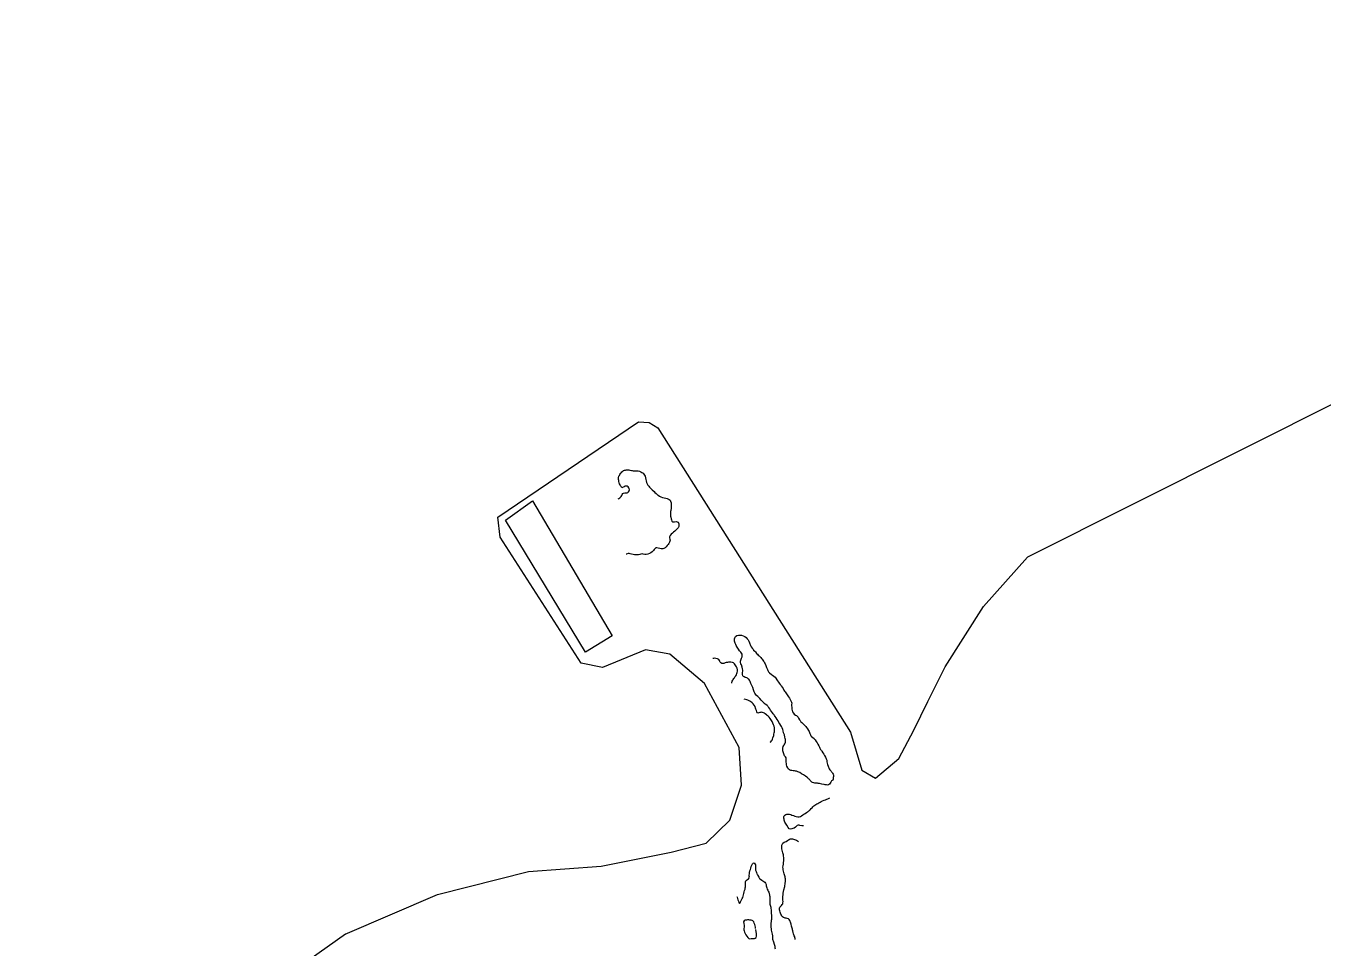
# Model space of a CAD drawing. Header units: metres. Extents: x 479526 to 481925, y 6484265 to 6487890.
# Drawn here: x 481205.9 to 481359.6, y 6487122.1 to 6487231.5 of the extents above; entities that cross this region are included whole.
import ezdxf

# ---------------------------------------------------------------- set-up
doc = ezdxf.new("R2010")
doc.units = ezdxf.units.M
doc.header["$LTSCALE"] = 0.5
doc.header["$MEASUREMENT"] = 0
for name, color, linetype in [('ISOJOONED', 7, 'CONTINUOUS'), ('isookk', 7, 'CONTINUOUS'), ('maa', 7, 'CONTINUOUS')]:
    doc.layers.add(name, color=color, linetype=linetype)

# ---------------------------------------------------------------- blocks, each defined once
blk = doc.blocks.new('maa2')
at = {"layer": 'ISOJOONED', "color": 3, "ltscale": 5, "flags": 128}
blk.add_lwpolyline([(481243.78, 6487123.79), (481254.71, 6487128.52), (481265.49, 6487131.23), (481274.09, 6487131.88), (481282.39, 6487133.52), (481286.55, 6487134.58), (481289.32, 6487137.33), (481290.73, 6487141.47), (481290.45, 6487145.92), (481286.34, 6487153.54), (481282.21, 6487157.01), (481279.34, 6487157.53), (481274.24, 6487155.41), (481271.73, 6487155.92), (481262.12, 6487170.89), (481261.84, 6487173.24), (481278.51, 6487184.55), (481279.76, 6487184.47), (481280.81, 6487183.85), (481303.62, 6487147.75), (481304.96, 6487143.26), (481306.61, 6487142.28), (481309.35, 6487144.61), (481311.12, 6487148), (481312.8, 6487151.4), (481314.86, 6487155.48), (481319.38, 6487162.67), (481324.61, 6487168.51)], dxfattribs=at)
at = {"layer": 'ISOJOONED', "color": 5, "ltscale": 5, "flags": 128}
blk.add_lwpolyline([(481262.76, 6487172.88), (481265.96, 6487175.19), (481275.39, 6487159.16), (481272.22, 6487157.24), (481262.76, 6487172.88)], dxfattribs=at)

msp = doc.modelspace()

# ---------------------------------------------------------------- linework, layer by layer
at = {"layer": 'isookk', "color": 1, "elevation": -1.5}
for points in [[(481276.1159, 6487175.413), (481276.1901, 6487175.4524), (481276.3103, 6487175.5455), (481276.4492, 6487175.699), (481276.5244, 6487175.8104), (481276.5908, 6487175.928), (481276.6454, 6487176.0508), (481276.7459, 6487176.1098), (481276.8829, 6487176.1223), (481277.0205, 6487176.1261), (481277.1574, 6487176.1415), (481277.2546, 6487176.176), (481277.3331, 6487176.2424), (481277.4016, 6487176.3595), (481277.4377, 6487176.4912), (481277.417, 6487176.6411), (481277.3657, 6487176.744), (481277.2856, 6487176.8264), (481277.1536, 6487176.9045), (481277.0502, 6487176.9332), (481276.9455, 6487176.9212), (481276.8185, 6487176.8604), (481276.638, 6487176.7499), (481276.5354, 6487176.7358), (481276.4427, 6487176.8666), (481276.3815, 6487176.9801), (481276.3267, 6487177.0967), (481276.2764, 6487177.2153), (481276.2322, 6487177.3364), (481276.1957, 6487177.4601), (481276.1688, 6487177.5863), (481276.1532, 6487177.7143), (481276.1496, 6487177.8435), (481276.1638, 6487177.9695), (481276.1999, 6487178.0908), (481276.2529, 6487178.206), (481276.3173, 6487178.3152), (481276.3911, 6487178.4181), (481276.472, 6487178.5155), (481276.5595, 6487178.6072), (481276.6541, 6487178.6914), (481276.758, 6487178.7644), (481276.8736, 6487178.8161), (481276.9721, 6487178.8337), (481277.0722, 6487178.8426), (481277.2733, 6487178.847), (481277.3736, 6487178.8424), (481277.4739, 6487178.8333), (481277.6719, 6487178.7986), (481277.7702, 6487178.7778), (481277.8803, 6487178.755), (481278.1441, 6487178.7544), (481278.3347, 6487178.7446), (481278.4907, 6487178.723), (481278.6442, 6487178.6856), (481278.7919, 6487178.6301), (481278.9302, 6487178.5537), (481279.0542, 6487178.4557), (481279.1599, 6487178.3381), (481279.2921, 6487178.0995), (481279.3481, 6487177.9171), (481279.3854, 6487177.73), (481279.4217, 6487177.5427), (481279.4747, 6487177.3587), (481279.5524, 6487177.1875), (481279.6312, 6487177.0566), (481279.7212, 6487176.9333), (481279.8192, 6487176.8164), (481279.9225, 6487176.704), (481280.1363, 6487176.4864), (481280.3525, 6487176.2712), (481280.4606, 6487176.1635), (481280.6035, 6487176.0508), (481280.7501, 6487175.9065), (481280.8307, 6487175.836), (481280.9929, 6487175.7263), (481281.1722, 6487175.6477), (481281.3612, 6487175.5967), (481281.5525, 6487175.555), (481281.7425, 6487175.5072), (481281.9285, 6487175.4458), (481282.0689, 6487175.3888), (481282.1681, 6487175.3366), (481282.2642, 6487175.2516), (481282.3249, 6487175.1363), (481282.3689, 6487174.946), (481282.3817, 6487174.8165), (481282.3866, 6487174.6864), (481282.3855, 6487174.5563), (481282.3681, 6487174.2964), (481282.3357, 6487174.0381), (481282.3169, 6487173.9093), (481282.2999, 6487173.7116), (481282.2997, 6487173.5968), (481282.3066, 6487173.4823), (481282.3202, 6487173.3683), (481282.3402, 6487173.2551), (481282.392, 6487173.0315), (481282.4198, 6487172.9201), (481282.4565, 6487172.791), (481282.5272, 6487172.6988), (481282.6441, 6487172.6867), (481282.7795, 6487172.7083), (481282.965, 6487172.7278), (481283.1035, 6487172.7108), (481283.2216, 6487172.6377), (481283.2977, 6487172.4684), (481283.3111, 6487172.3628), (481283.3128, 6487172.2533), (481283.2833, 6487172.1234), (481283.2034, 6487171.9996), (481283.0805, 6487171.8581), (481282.9489, 6487171.7247), (481282.8129, 6487171.5958), (481282.6746, 6487171.4693), (481282.5363, 6487171.343), (481282.4028, 6487171.2112), (481282.2863, 6487171.0643), (481282.204, 6487170.8958), (481282.1846, 6487170.7781), (481282.2151, 6487170.6388), (481282.2493, 6487170.5051), (481282.2327, 6487170.3926), (481282.1912, 6487170.287), (481282.1022, 6487170.1424), (481282.018, 6487170.02), (481281.9183, 6487169.8735), (481281.8071, 6487169.7353), (481281.6766, 6487169.6155), (481281.5225, 6487169.5277), (481281.3833, 6487169.4905), (481281.2069, 6487169.4856), (481281.0337, 6487169.5205), (481280.8657, 6487169.5746), (481280.6947, 6487169.6195), (481280.5655, 6487169.5934), (481280.456, 6487169.4927), (481280.3759, 6487169.4029), (481280.2983, 6487169.3111), (481280.2187, 6487169.221), (481280.1329, 6487169.1366), (481279.9811, 6487169.0189), (481279.813, 6487168.927), (481279.632, 6487168.863), (481279.4425, 6487168.831), (481279.2503, 6487168.8329), (481279.0612, 6487168.8646), (481278.9338, 6487168.8943), (481278.7937, 6487168.865), (481278.6574, 6487168.8205), (481278.5167, 6487168.7933), (481278.3734, 6487168.789), (481278.23, 6487168.7899), (481278.0429, 6487168.7881), (481277.8661, 6487168.8004), (481277.6941, 6487168.8437), (481277.5297, 6487168.9104), (481277.3999, 6487168.9387), (481277.3004, 6487168.9214), (481277.0888, 6487168.8716), (481277.0638, 6487168.8655)], [(481298.5618, 6487142.3175), (481298.4632, 6487142.4168), (481298.2848, 6487142.5516), (481298.1748, 6487142.6216), (481298.0638, 6487142.6897), (481297.8388, 6487142.8214), (481297.6118, 6487142.9494), (481297.4957, 6487143.0088), (481297.377, 6487143.0626), (481297.2545, 6487143.1078), (481297.1281, 6487143.1406), (481296.9989, 6487143.1592), (481296.8292, 6487143.1728), (481296.7005, 6487143.1899), (481296.5726, 6487143.2184), (481296.4233, 6487143.2806), (481296.2942, 6487143.3783), (481296.195, 6487143.5061), (481296.099, 6487143.7292), (481296.0607, 6487143.8869), (481296.0382, 6487144.0472), (481296.0292, 6487144.213), (481296.0304, 6487144.379), (481296.0302, 6487144.545), (481296.0039, 6487144.7092), (481295.9495, 6487144.8216), (481295.834, 6487144.9549), (481295.7854, 6487145.0477), (481295.6944, 6487145.2995), (481295.6578, 6487145.4085), (481295.6285, 6487145.5199), (481295.6115, 6487145.6338), (481295.6099, 6487145.7492), (481295.6237, 6487145.8637), (481295.6744, 6487146.0455), (481295.7238, 6487146.1527), (481295.7809, 6487146.2557), (481295.8375, 6487146.3589), (481295.8882, 6487146.4657), (481295.9252, 6487146.5775), (481295.9398, 6487146.7201), (481295.9292, 6487146.8625), (481295.9042, 6487147.0029), (481295.8715, 6487147.1417), (481295.7952, 6487147.4166), (481295.7112, 6487147.6891), (481295.6471, 6487147.9059), (481295.5977, 6487148.0837), (481295.5365, 6487148.2579), (481295.4567, 6487148.4245), (481295.3745, 6487148.5591), (481295.2694, 6487148.7274), (481295.1619, 6487148.9033), (481295.0512, 6487149.0862), (481294.9404, 6487149.2689), (481294.8278, 6487149.4505), (481294.71, 6487149.629), (481294.6472, 6487149.7156), (481294.5799, 6487149.7986), (481294.4783, 6487149.9154), (481294.3802, 6487150.0602), (481294.2859, 6487150.2071), (481294.1732, 6487150.3572), (481294.1151, 6487150.4391), (481294.059, 6487150.5222), (481293.9483, 6487150.6897), (481293.8892, 6487150.7708), (481293.824, 6487150.8474), (481293.7477, 6487150.9127), (481293.594, 6487151.0136), (481293.5046, 6487151.0842), (481293.4217, 6487151.1626), (481293.3467, 6487151.2483), (481293.2265, 6487151.3895), (481293.0678, 6487151.5625), (481292.9043, 6487151.7311), (481292.8192, 6487151.8119), (481292.7319, 6487151.8904), (481292.6406, 6487151.9643), (481292.4946, 6487152.0841), (481292.3711, 6487152.2381), (481292.2863, 6487152.3779), (481292.2256, 6487152.5296), (481292.1859, 6487152.6584), (481292.1428, 6487152.786), (481292.0491, 6487153.0385), (481291.9503, 6487153.2892), (481291.844, 6487153.5366), (481291.7477, 6487153.7457), (481291.7, 6487153.8432), (481291.6518, 6487153.9345), (481291.5913, 6487154.0183), (481291.5157, 6487154.0885), (481291.4279, 6487154.1427), (481291.3334, 6487154.1843), (481291.2363, 6487154.2191), (481291.1389, 6487154.2533), (481291.0439, 6487154.294), (481290.9574, 6487154.3504), (481290.8879, 6487154.4417), (481290.8522, 6487154.5892), (481290.8515, 6487154.8167), (481290.8621, 6487154.9679), (481290.8686, 6487155.1197), (481290.8578, 6487155.2713), (481290.8096, 6487155.4474), (481290.7008, 6487155.7298), (481290.6487, 6487155.8718), (481290.6078, 6487156.0177), (481290.5931, 6487156.1693), (481290.6677, 6487156.3933), (481290.7313, 6487156.5409), (481290.7869, 6487156.6921), (481290.817, 6487156.8502), (481290.7966, 6487157), (481290.7298, 6487157.1245), (481290.6561, 6487157.2234), (481290.5003, 6487157.4135), (481290.3519, 6487157.6101), (481290.219, 6487157.8171), (481290.0978, 6487158.0312), (481290.0399, 6487158.1396), (481289.9568, 6487158.3142), (481289.9148, 6487158.4358), (481289.8882, 6487158.5616), (481289.8795, 6487158.6899), (481289.8904, 6487158.818), (481289.9202, 6487158.9305), (481290.0132, 6487159.0951), (481290.165, 6487159.2176), (481290.3522, 6487159.2726), (481290.5473, 6487159.2717), (481290.7392, 6487159.2344), (481290.924, 6487159.1714), (481291.0999, 6487159.0864), (481291.2619, 6487158.978), (481291.3972, 6487158.8371), (481291.4936, 6487158.685), (481291.576, 6487158.5254), (481291.6508, 6487158.3622), (481291.7977, 6487158.0346), (481291.88, 6487157.8747), (481291.9742, 6487157.7215), (481292.0838, 6487157.579), (481292.1592, 6487157.4951), (481292.293, 6487157.3409), (481292.3589, 6487157.2629), (481292.5037, 6487157.0932), (481292.6081, 6487156.987), (481292.7032, 6487156.8952), (481292.8033, 6487156.799), (481292.9987, 6487156.6026), (481293.0902, 6487156.4984), (481293.1748, 6487156.3886), (481293.246, 6487156.2727), (481293.3175, 6487156.1782), (481293.3938, 6487156.0876), (481293.4589, 6487155.9809), (481293.5138, 6487155.8702), (481293.6056, 6487155.6411), (481293.6925, 6487155.4103), (481293.7888, 6487155.1831), (481293.8412, 6487155.0714), (481293.9332, 6487154.9134), (481294.052, 6487154.7748), (481294.2627, 6487154.6006), (481294.4105, 6487154.4939), (481294.5565, 6487154.3846), (481294.6965, 6487154.2674), (481294.7846, 6487154.1687), (481294.9172, 6487153.9636), (481295.0017, 6487153.8244), (481295.0898, 6487153.6875), (481295.1868, 6487153.5567), (481295.3078, 6487153.4184), (481295.3732, 6487153.3397), (481295.4361, 6487153.259), (481295.5539, 6487153.0914), (481295.659, 6487152.9156), (481295.7054, 6487152.8244), (481295.7459, 6487152.7303), (481295.8004, 6487152.6319), (481295.888, 6487152.5238), (481295.978, 6487152.4176), (481296.0575, 6487152.3032), (481296.1973, 6487152.0746), (481296.2959, 6487151.9287), (481296.3938, 6487151.7823), (481296.4877, 6487151.6334), (481296.5751, 6487151.4804), (481296.6496, 6487151.3209), (481296.6812, 6487151.1926), (481296.6633, 6487151.0135), (481296.663, 6487150.8573), (481296.6729, 6487150.7016), (481296.6915, 6487150.4925), (481296.7192, 6487150.3202), (481296.777, 6487150.1554), (481296.8639, 6487150.0042), (481296.9792, 6487149.8736), (481297.1183, 6487149.7685), (481297.2169, 6487149.7137), (481297.3114, 6487149.6462), (481297.4227, 6487149.5128), (481297.4853, 6487149.4153), (481297.6037, 6487149.216), (481297.6665, 6487149.1185), (481297.7679, 6487148.989), (481297.8492, 6487148.9057), (481297.9339, 6487148.8261), (481298.104, 6487148.6679), (481298.2668, 6487148.5018), (481298.343, 6487148.414), (481298.4157, 6487148.3233), (481298.5503, 6487148.1339), (481298.6705, 6487147.9349), (481298.7231, 6487147.8313), (481298.8174, 6487147.604), (481298.8998, 6487147.4216), (481298.9486, 6487147.3341), (481299.0189, 6487147.2381), (481299.174, 6487147.1222), (481299.316, 6487146.9852), (481299.3804, 6487146.9077), (481299.4417, 6487146.8277), (481299.5568, 6487146.6626), (481299.6655, 6487146.4931), (481299.7682, 6487146.3198), (481299.8634, 6487146.1424), (481299.9472, 6487145.9592), (481299.9909, 6487145.8617), (481300.0927, 6487145.6977), (481300.1827, 6487145.5727), (481300.2414, 6487145.4891), (481300.3546, 6487145.3192), (481300.4638, 6487145.1467), (481300.5683, 6487144.9713), (481300.6668, 6487144.7925), (481300.7539, 6487144.6075), (481300.7894, 6487144.5117), (481300.8132, 6487144.412), (481300.8395, 6487144.2433), (481300.8766, 6487144.0798), (481300.9237, 6487143.9192), (481300.9876, 6487143.7258), (481301.0259, 6487143.6134), (481301.0696, 6487143.503), (481301.1225, 6487143.3966), (481301.1875, 6487143.2965), (481301.2639, 6487143.2055), (481301.3343, 6487143.1289), (481301.4008, 6487143.0488), (481301.4625, 6487142.9651), (481301.5185, 6487142.8774), (481301.5673, 6487142.7855), (481301.606, 6487142.6887), (481301.6289, 6487142.5873), (481301.6264, 6487142.4833), (481301.5931, 6487142.3758), (481301.5693, 6487142.1797), (481301.5316, 6487142.0627), (481301.4016, 6487141.9813), (481301.2924, 6487141.8097), (481301.2281, 6487141.6905), (481301.1479, 6487141.5816), (481301.0379, 6487141.5028), (481300.9049, 6487141.4806), (481300.7907, 6487141.4911), (481300.6507, 6487141.5072), (481300.5113, 6487141.5289), (481300.2353, 6487141.586), (481299.9597, 6487141.6449), (481299.8212, 6487141.671), (481299.7158, 6487141.6849), (481299.6096, 6487141.6947), (481299.5035, 6487141.7044), (481299.3977, 6487141.7181), (481299.2929, 6487141.7384), (481299.1464, 6487141.7862), (481299.0569, 6487141.8365), (481298.9389, 6487141.9352), (481298.8686, 6487142.0097), (481298.8009, 6487142.0866), (481298.7321, 6487142.1627), (481298.6593, 6487142.235), (481298.5929, 6487142.291)], [(481290.1732, 6487128.2791), (481290.196, 6487128.2046), (481290.247, 6487128.0428), (481290.3001, 6487127.8817), (481290.3567, 6487127.7219), (481290.42, 6487127.5646), (481290.4797, 6487127.4521), (481290.5799, 6487127.5167), (481290.5955, 6487127.6429), (481290.6727, 6487127.7948), (481290.7928, 6487128.0124), (481290.8592, 6487128.1644), (481290.9171, 6487128.3198), (481290.9676, 6487128.4776), (481291.0118, 6487128.6374), (481291.0514, 6487128.7984), (481291.0896, 6487128.9597), (481291.1355, 6487129.1339), (481291.172, 6487129.2925), (481291.1889, 6487129.4304), (481291.1935, 6487129.5455), (481291.1934, 6487129.6606), (481291.1916, 6487129.7757), (481291.1914, 6487129.891), (481291.198, 6487130.006), (481291.2272, 6487130.117), (481291.303, 6487130.2029), (481291.437, 6487130.2877), (481291.5314, 6487130.3484), (481291.6248, 6487130.4656), (481291.6737, 6487130.5667), (481291.6169, 6487130.6677), (481291.6195, 6487130.7785), (481291.6495, 6487130.953), (481291.6859, 6487131.1261), (481291.7256, 6487131.2986), (481291.7681, 6487131.4703), (481291.8142, 6487131.6412), (481291.8655, 6487131.8105), (481291.9256, 6487131.977), (481292.004, 6487132.1357), (481292.0928, 6487132.2335), (481292.2204, 6487132.2417), (481292.3141, 6487132.149), (481292.3607, 6487132.025), (481292.3758, 6487131.8486), (481292.3666, 6487131.6719), (481292.365, 6487131.5218), (481292.3923, 6487131.3744), (481292.4422, 6487131.233), (481292.4967, 6487131.0934), (481292.5546, 6487130.9576), (481292.6041, 6487130.8543), (481292.6562, 6487130.7523), (481292.7652, 6487130.5508), (481292.8552, 6487130.4171), (481292.9572, 6487130.315), (481293.135, 6487130.1924), (481293.2596, 6487130.12), (481293.3808, 6487130.0416), (481293.4906, 6487129.9482), (481293.5763, 6487129.8323), (481293.6268, 6487129.6974), (481293.6509, 6487129.5372), (481293.6791, 6487129.405), (481293.7197, 6487129.276), (481293.7726, 6487129.1515), (481293.8331, 6487129.0306), (481293.8924, 6487128.9093), (481293.9427, 6487128.7838), (481293.9831, 6487128.6548), (481294.0415, 6487128.391), (481294.0658, 6487128.2582), (481294.0853, 6487128.091), (481294.0852, 6487127.9873), (481294.0817, 6487127.8232), (481294.0728, 6487127.6593), (481294.0582, 6487127.5211), (481294.0898, 6487127.3435), (481294.1265, 6487127.2291), (481294.1593, 6487127.1136), (481294.1851, 6487126.9963), (481294.2047, 6487126.8779), (481294.2305, 6487126.6391), (481294.2465, 6487126.3996), (481294.2534, 6487126.2798), (481294.2699, 6487126.0188), (481294.2742, 6487125.7837), (481294.2705, 6487125.6662), (481294.2623, 6487125.5489), (481294.2499, 6487125.4321), (481294.234, 6487125.3156), (481294.1981, 6487125.0833), (481294.1847, 6487124.9667), (481294.1785, 6487124.8491), (481294.1861, 6487124.7313), (481294.2069, 6487124.6156), (481294.2234, 6487124.4455), (481294.2195, 6487124.2704), (481294.2575, 6487124.1062), (481294.3138, 6487123.9476), (481294.3574, 6487123.785), (481294.3746, 6487123.6177), (481294.3739, 6487123.4902), (481294.3749, 6487123.3198), (481294.3908, 6487123.2074), (481294.4256, 6487123.0992), (481294.4754, 6487122.9972), (481294.5231, 6487122.8941), (481294.6024, 6487122.6095), (481294.6516, 6487122.3861), (481294.6874, 6487122.16), (481294.7004, 6487122.0465)], [(481292.3967, 6487124.4894), (481292.3688, 6487124.6451), (481292.3343, 6487124.7995), (481292.2918, 6487124.9519), (481292.2374, 6487125.1006), (481292.1631, 6487125.2409), (481292.058, 6487125.3595), (481291.9698, 6487125.4071), (481291.8653, 6487125.4402), (481291.725, 6487125.4728), (481291.5821, 6487125.4914), (481291.4379, 6487125.4936), (481291.2946, 6487125.4765), (481291.1549, 6487125.4393), (481291.0217, 6487125.3834), (481290.9742, 6487125.2529), (481290.9853, 6487125.0757), (481291.0229, 6487124.8119), (481291.0361, 6487124.6347), (481291.0117, 6487124.459), (481290.999, 6487124.325), (481291.0237, 6487124.1924), (481291.0843, 6487124.023), (481291.1602, 6487123.8601), (481291.2468, 6487123.7024), (481291.344, 6487123.5509), (481291.4545, 6487123.409), (481291.5883, 6487123.2887), (481291.7158, 6487123.2473), (481291.8543, 6487123.2704), (481291.9546, 6487123.276), (481292.0547, 6487123.2763), (481292.1548, 6487123.2788), (481292.2545, 6487123.2904), (481292.3495, 6487123.3227), (481292.4388, 6487123.412), (481292.4907, 6487123.5678), (481292.5001, 6487123.7317), (481292.4871, 6487123.8955), (481292.4625, 6487124.0577), (481292.4184, 6487124.3327), (481292.4184, 6487124.3327)]]:
    msp.add_lwpolyline(points, dxfattribs=at)
at = {"layer": 'isookk', "color": 0, "elevation": -1}
for points in [[(481289.563, 6487153.5673), (481289.5854, 6487153.6806), (481289.6272, 6487153.794), (481289.6784, 6487153.9034), (481289.7366, 6487154.0093), (481289.8009, 6487154.1114), (481289.8715, 6487154.2097), (481289.9489, 6487154.3022), (481290.0418, 6487154.4229), (481290.1153, 6487154.5556), (481290.1725, 6487154.6963), (481290.2139, 6487154.8423), (481290.2369, 6487154.9924), (481290.236, 6487155.1439), (481290.1884, 6487155.3543), (481290.132, 6487155.495), (481290.0606, 6487155.6285), (481289.9756, 6487155.7539), (481289.876, 6487155.8683), (481289.7593, 6487155.9646), (481289.6473, 6487156.0211), (481289.465, 6487156.063), (481289.3245, 6487156.0682), (481289.1846, 6487156.0564), (481289.0465, 6487156.0318), (481288.9105, 6487155.9977), (481288.7767, 6487155.9553), (481288.6461, 6487155.9038), (481288.5356, 6487155.8821), (481288.3885, 6487155.9107), (481288.2885, 6487155.9629), (481288.211, 6487156.0442), (481288.1659, 6487156.1472), (481288.1213, 6487156.2566), (481288.0368, 6487156.3614), (481287.8729, 6487156.4353), (481287.6982, 6487156.4801), (481287.5203, 6487156.5094), (481287.3853, 6487156.5042), (481287.3342, 6487156.4903)], [(481294.1185, 6487146.5471), (481294.2024, 6487146.6202), (481294.2833, 6487146.7131), (481294.3508, 6487146.8161), (481294.402, 6487146.9283), (481294.4471, 6487147.086), (481294.5314, 6487147.3723), (481294.568, 6487147.5168), (481294.5979, 6487147.6631), (481294.6196, 6487147.8106), (481294.6317, 6487147.9594), (481294.6333, 6487148.1089), (481294.6238, 6487148.2578), (481294.5851, 6487148.4532), (481294.5203, 6487148.6407), (481294.442, 6487148.8187), (481294.3888, 6487148.9267), (481294.3392, 6487149.0213), (481294.2027, 6487149.245), (481294.0988, 6487149.3852), (481293.9842, 6487149.5171), (481293.8606, 6487149.6405), (481293.775, 6487149.7192), (481293.6865, 6487149.7988), (481293.5248, 6487149.9383), (481293.4307, 6487150.0025), (481293.3285, 6487150.0531), (481293.2197, 6487150.0873), (481293.107, 6487150.1041), (481292.993, 6487150.1026), (481292.8809, 6487150.0813), (481292.7745, 6487150.0399), (481292.6718, 6487149.9912), (481292.5723, 6487150.047), (481292.5381, 6487150.1477), (481292.4782, 6487150.3103), (481292.425, 6487150.478), (481292.3894, 6487150.6053), (481292.3285, 6487150.7839), (481292.2362, 6487150.9485), (481292.1159, 6487151.0937), (481291.9766, 6487151.2212), (481291.7699, 6487151.3745), (481291.6326, 6487151.463), (481291.4887, 6487151.5403), (481291.3378, 6487151.603), (481291.1796, 6487151.643), (481291.0428, 6487151.6476), (481291.0291, 6487151.6447)], [(481298.0493, 6487136.6253), (481297.9851, 6487136.6328), (481297.8733, 6487136.6528), (481297.6507, 6487136.6968), (481297.5379, 6487136.712), (481297.4243, 6487136.7138), (481297.3153, 6487136.6816), (481297.2414, 6487136.594), (481297.1357, 6487136.4917), (481296.9468, 6487136.3777), (481296.8117, 6487136.3193), (481296.672, 6487136.2732), (481296.5266, 6487136.2502), (481296.3862, 6487136.297), (481296.2369, 6487136.4599), (481296.0774, 6487136.7074), (481296.0033, 6487136.8344), (481295.9293, 6487136.9616), (481295.8669, 6487137.0843), (481295.8212, 6487137.2009), (481295.7849, 6487137.3208), (481295.759, 6487137.4433), (481295.7462, 6487137.568), (481295.7529, 6487137.693), (481295.7895, 6487137.8127), (481295.8639, 6487137.9139), (481295.956, 6487137.9817), (481296.099, 6487138.0307), (481296.2503, 6487138.0395), (481296.4008, 6487138.0219), (481296.5463, 6487137.9791), (481296.6979, 6487137.9121), (481296.8675, 6487137.8529), (481297.0402, 6487137.8034), (481297.2149, 6487137.7613), (481297.3918, 6487137.7296), (481297.5711, 6487137.7184), (481297.7034, 6487137.7425), (481297.8391, 6487137.8352), (481297.9748, 6487137.9306), (481298.1042, 6487138.0234), (481298.2452, 6487138.1235), (481298.4289, 6487138.2312), (481298.5207, 6487138.285), (481298.6103, 6487138.3425), (481298.6962, 6487138.4054), (481298.7777, 6487138.4742), (481298.8535, 6487138.5489), (481298.9844, 6487138.6849), (481299.0833, 6487138.7909), (481299.1806, 6487138.898), (481299.2819, 6487139.0016), (481299.3947, 6487139.0925), (481299.5147, 6487139.166), (481299.6381, 6487139.234), (481299.7616, 6487139.3019), (481299.8762, 6487139.3673), (481300.0225, 6487139.45), (481300.1708, 6487139.5294), (481300.3222, 6487139.6025), (481300.5333, 6487139.6898), (481300.6756, 6487139.7444), (481300.8182, 6487139.7978), (481300.9604, 6487139.8523), (481301.1018, 6487139.9089), (481301.1897, 6487139.9452)], [(481297.092, 6487123.1616), (481297.0897, 6487123.1701), (481297.0692, 6487123.2798), (481297.051, 6487123.3899), (481297.032, 6487123.4997), (481296.9438, 6487123.5819), (481296.9165, 6487123.6993), (481296.8839, 6487123.8281), (481296.8428, 6487124.0029), (481296.7962, 6487124.2013), (481296.7734, 6487124.3005), (481296.7501, 6487124.3998), (481296.7224, 6487124.5099), (481296.6614, 6487124.7357), (481296.6046, 6487124.9701), (481296.5744, 6487125.0868), (481296.5385, 6487125.202), (481296.4939, 6487125.3142), (481296.4397, 6487125.422), (481296.3775, 6487125.5255), (481296.2897, 6487125.6003), (481296.1281, 6487125.6574), (481296.0166, 6487125.6833), (481295.9053, 6487125.7101), (481295.7957, 6487125.7436), (481295.6915, 6487125.791), (481295.5968, 6487125.8552), (481295.5157, 6487125.9359), (481295.4457, 6487126.0324), (481295.3698, 6487126.1738), (481295.3256, 6487126.2839), (481295.2895, 6487126.3965), (481295.2474, 6487126.5575), (481295.2288, 6487126.6689), (481295.2218, 6487126.7817), (481295.2301, 6487126.8945), (481295.2775, 6487127.0093), (481295.3505, 6487127.0901), (481295.4557, 6487127.1897), (481295.5456, 6487127.3033), (481295.5997, 6487127.4029), (481295.6345, 6487127.51), (481295.6376, 6487127.6789), (481295.6234, 6487127.8205), (481295.6105, 6487128.0573), (481295.6164, 6487128.2575), (481295.6368, 6487128.4566), (481295.6687, 6487128.6543), (481295.7514, 6487129.0458), (481295.8379, 6487129.4364), (481295.9087, 6487129.8303), (481295.936, 6487130.0284), (481295.9429, 6487130.1421), (481295.9395, 6487130.2604), (481295.9273, 6487130.378), (481295.9076, 6487130.4946), (481295.8812, 6487130.61), (481295.8117, 6487130.8363), (481295.7717, 6487130.9475), (481295.7197, 6487131.103), (481295.6793, 6487131.2624), (481295.6517, 6487131.4242), (481295.6372, 6487131.5876), (481295.6363, 6487131.7518), (481295.6502, 6487131.9154), (481295.6814, 6487132.0924), (481295.7107, 6487132.2824), (481295.7214, 6487132.4745), (481295.7233, 6487132.6173), (481295.723, 6487132.7602), (481295.7185, 6487132.9032), (481295.7078, 6487133.0458), (481295.688, 6487133.1875), (481295.6619, 6487133.3061), (481295.6242, 6487133.4557), (481295.5443, 6487133.753), (481295.5095, 6487133.9031), (481295.4855, 6487134.0554), (481295.4812, 6487134.2093), (481295.5054, 6487134.3614), (481295.5619, 6487134.5049), (481295.6286, 6487134.6052), (481295.7771, 6487134.6959), (481296.0175, 6487134.7984), (481296.1655, 6487134.8907), (481296.2715, 6487134.9729), (481296.383, 6487135.0395), (481296.5046, 6487135.0854), (481296.6329, 6487135.1059), (481296.7634, 6487135.1021), (481296.8915, 6487135.0786), (481297.0157, 6487135.04), (481297.1357, 6487134.9897), (481297.2494, 6487134.9266), (481297.3548, 6487134.8503), (481297.4563, 6487134.7798)]]:
    msp.add_lwpolyline(points, dxfattribs=at)
at = {"layer": 'maa', "color": 3, "linetype": 'Continuous'}
for points in [[(481450.13, 6487231.5), (481324.6054, 6487168.5086)], [(481243.7811, 6487123.7887), (481108.78, 6487028)]]:
    msp.add_lwpolyline(points, dxfattribs=at)

# ---------------------------------------------------------------- block references
at = {"layer": 'isookk'}
msp.add_blockref('maa2', (0, 0), dxfattribs=at)

doc.saveas('drawing.dxf')
